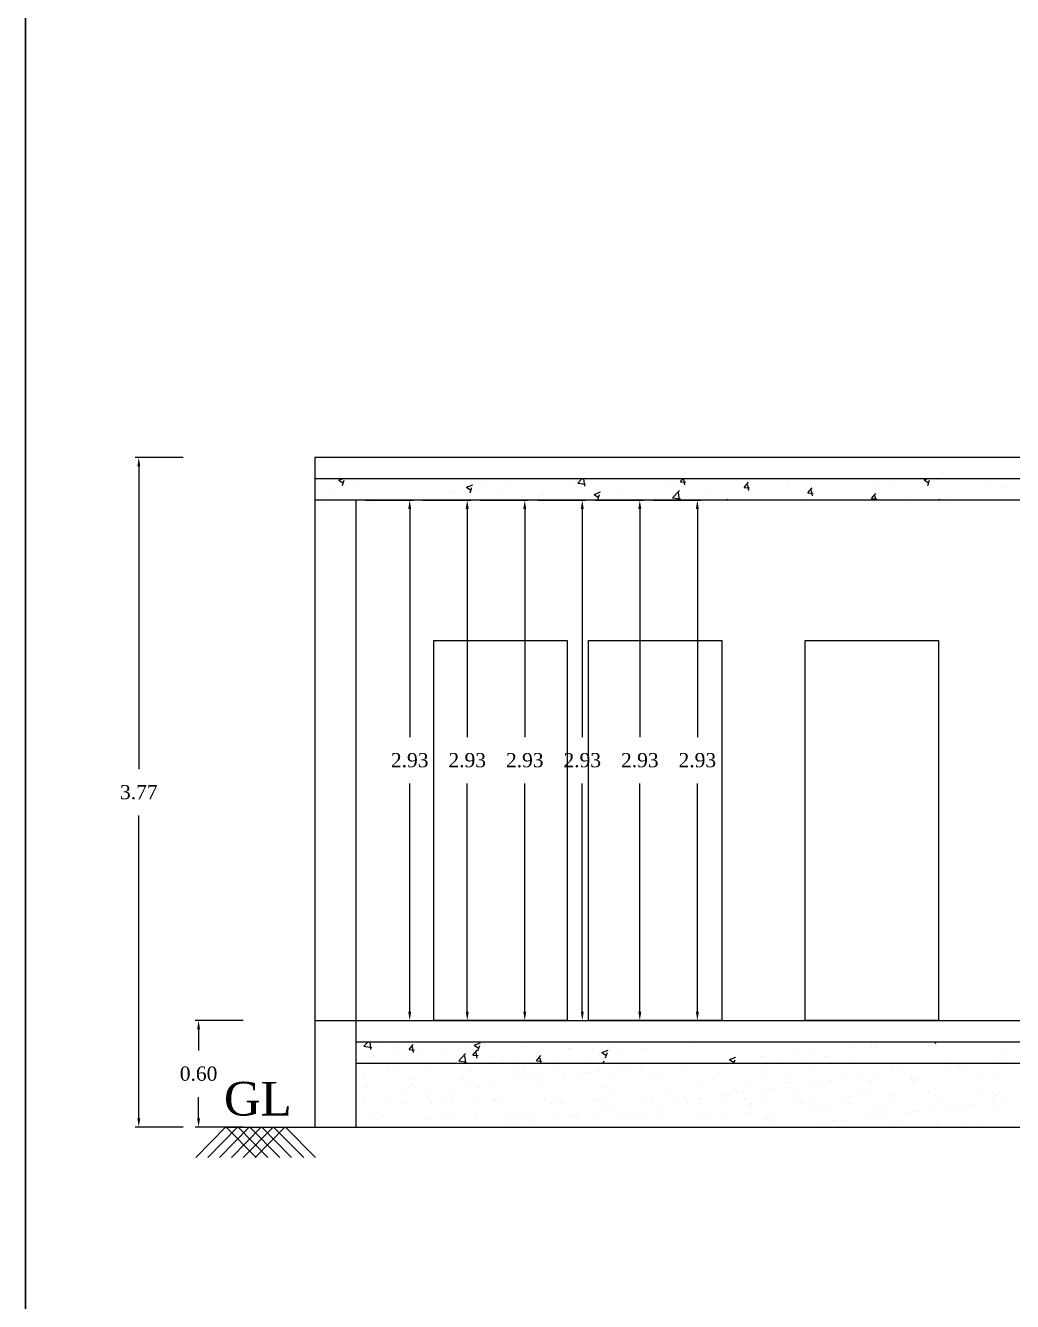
# Model space of a CAD drawing. Header units: metres. Extents: x 31037 to 31490, y -4422 to -3483.
# Drawn here: x 31163.5 to 31169.05, y -4192.21 to -4185.02 of the extents above; entities that cross this region are included whole.
import ezdxf

# ---------------------------------------------------------------- set-up
doc = ezdxf.new("R2010")
doc.units = ezdxf.units.M
doc.header["$LTSCALE"] = 30
doc.header["$MEASUREMENT"] = 0
doc.header["$PDMODE"] = 34
doc.linetypes.add('CENTER', pattern=[2, 1.25, -0.25, 0.25, -0.25])
doc.layers.get('0').update_dxf_attribs({"color": 30, "lineweight": 40})
for name, color, linetype in [('BLK_3_FLR_0_WATER_CLOSET', 1, 'Continuous'), ('BLK_3_HT_OF_BLDG', 5, 'Continuous'), ('BLK_3_PLINTH_HEIGHT', 7, 'Continuous'), ('CEN-LI', 7, 'CENTER')]:
    doc.layers.add(name, color=color, linetype=linetype)
for name, color, linetype, lineweight in [('DIM', 5, 'Continuous', 25), ('HAT', 8, 'Continuous', 18), ('TEXT', 11, 'Continuous', 30), ('WINDOW', 3, 'Continuous', 30)]:
    doc.layers.add(name, color=color, linetype=linetype, lineweight=lineweight)
doc.styles.add('RAM', font='dutchi.ttf')
doc.styles.get("Standard").update_dxf_attribs({"font": 'times.ttf', "height": 0.05})
doc.dimstyles.new('Standard$0', dxfattribs={"dimtxt": 0.08, "dimasz": 0.05, "dimexe": 0.02, "dimexo": 0.05, "dimgap": 0.09, "dimtad": 0, "dimtih": 1, "dimtoh": 1, "dimzin": 0, "dimdsep": 46, "dimtxsty": 'Standard', "dimcen": 0.09, "dimclrd": 7, "dimclre": 7, "dimclrt": 7, "dimadec": 0, "dimazin": 0, "dimtfac": 1, "dimtofl": 0, "dimtmove": 0, "dimatfit": 3, "dimfxl": 0, "dimtolj": 1, "dimtzin": 0, "dimarcsym": 0})

# ---------------------------------------------------------------- blocks, each defined once
blk = doc.blocks.new('*D113')
at = {"layer": 'BLK_3_HT_OF_BLDG', "color": 5, "lineweight": -2}
for p, q in [((31164.3828, -4187.4552), (31164.1128, -4187.4552)), ((31164.1328, -4187.5052), (31164.1328, -4189.2094)), ((31164.1328, -4191.1752), (31164.1328, -4189.4711)), ((31164.3828, -4191.2252), (31164.1128, -4191.2252))]:
    blk.add_line(p, q, dxfattribs=at)
at = {"layer": 'BLK_3_HT_OF_BLDG', "color": 5, "lineweight": 5}
for points in [[(31164.1245, -4187.5052), (31164.1412, -4187.5052), (31164.1328, -4187.4552)], [(31164.1245, -4191.1752), (31164.1412, -4191.1752), (31164.1328, -4191.2252)]]:
    blk.add_solid(points, dxfattribs=at)
at = {"layer": 'Defpoints', "color": 0, "lineweight": 5}
for p in [(31164.1328, -4187.4552), (31165.8961, -4187.4552), (31165.8961, -4191.2252)]:
    blk.add_point(p, dxfattribs=at)
at = {"layer": 'BLK_3_HT_OF_BLDG', "color": 5, "lineweight": 5, "insert": (31164.1328, -4189.3402), "char_height": 0.08, "attachment_point": 5}
blk.add_mtext('\\A1;3.77', dxfattribs=at)
blk = doc.blocks.new('*D114')
at = {"layer": 'BLK_3_PLINTH_HEIGHT', "color": 7, "lineweight": -2}
for p, q in [((31164.7194, -4190.6252), (31164.4494, -4190.6252)), ((31164.4694, -4190.6752), (31164.4694, -4190.7944)), ((31164.4694, -4191.1752), (31164.4694, -4191.0561)), ((31164.7194, -4191.2252), (31164.4494, -4191.2252))]:
    blk.add_line(p, q, dxfattribs=at)
at = {"layer": 'BLK_3_PLINTH_HEIGHT', "color": 7, "lineweight": 5}
for points in [[(31164.461, -4190.6752), (31164.4777, -4190.6752), (31164.4694, -4190.6252)], [(31164.461, -4191.1752), (31164.4777, -4191.1752), (31164.4694, -4191.2252)]]:
    blk.add_solid(points, dxfattribs=at)
at = {"layer": 'Defpoints', "color": 0, "lineweight": 5}
for p in [(31164.4694, -4190.6252), (31165.8961, -4190.6252), (31165.8961, -4191.2252)]:
    blk.add_point(p, dxfattribs=at)
at = {"layer": 'BLK_3_PLINTH_HEIGHT', "color": 7, "lineweight": 5, "insert": (31164.4694, -4190.9252), "char_height": 0.08, "attachment_point": 5}
blk.add_mtext('\\A1;0.60', dxfattribs=at)
blk = doc.blocks.new('*D115')
at = {"layer": 'BLK_3_FLR_0_WATER_CLOSET', "color": 1, "lineweight": -2}
for p, q in [((31165.4075, -4187.6952), (31165.6775, -4187.6952)), ((31165.6575, -4187.7452), (31165.6575, -4189.0294)), ((31165.6575, -4190.5752), (31165.6575, -4189.2911)), ((31165.4075, -4190.6252), (31165.6775, -4190.6252))]:
    blk.add_line(p, q, dxfattribs=at)
at = {"layer": 'BLK_3_FLR_0_WATER_CLOSET', "color": 1, "lineweight": 5}
for points in [[(31165.6492, -4187.7452), (31165.6658, -4187.7452), (31165.6575, -4187.6952)], [(31165.6492, -4190.5752), (31165.6658, -4190.5752), (31165.6575, -4190.6252)]]:
    blk.add_solid(points, dxfattribs=at)
at = {"layer": 'Defpoints', "color": 0, "lineweight": 5}
for p in [(31165.3537, -4187.6952), (31165.3537, -4190.6252), (31165.6575, -4190.6252)]:
    blk.add_point(p, dxfattribs=at)
at = {"layer": 'BLK_3_FLR_0_WATER_CLOSET', "color": 1, "lineweight": 5, "insert": (31165.6575, -4189.1602), "char_height": 0.08, "attachment_point": 5}
blk.add_mtext('\\A1;2.93', dxfattribs=at)
blk = doc.blocks.new('*D116')
at = {"layer": 'BLK_3_FLR_0_WATER_CLOSET', "color": 1, "lineweight": -2}
for p, q in [((31165.7313, -4187.6952), (31166.0013, -4187.6952)), ((31165.9813, -4187.7452), (31165.9813, -4189.0294)), ((31165.9813, -4190.5752), (31165.9813, -4189.2911)), ((31165.7313, -4190.6252), (31166.0013, -4190.6252))]:
    blk.add_line(p, q, dxfattribs=at)
at = {"layer": 'BLK_3_FLR_0_WATER_CLOSET', "color": 1, "lineweight": 5}
for points in [[(31165.9729, -4187.7452), (31165.9896, -4187.7452), (31165.9813, -4187.6952)], [(31165.9729, -4190.5752), (31165.9896, -4190.5752), (31165.9813, -4190.6252)]]:
    blk.add_solid(points, dxfattribs=at)
at = {"layer": 'Defpoints', "color": 0, "lineweight": 5}
for p in [(31165.6775, -4187.6952), (31165.6775, -4190.6252), (31165.9813, -4190.6252)]:
    blk.add_point(p, dxfattribs=at)
at = {"layer": 'BLK_3_FLR_0_WATER_CLOSET', "color": 1, "lineweight": 5, "insert": (31165.9813, -4189.1602), "char_height": 0.08, "attachment_point": 5}
blk.add_mtext('\\A1;2.93', dxfattribs=at)
blk = doc.blocks.new('*D117')
at = {"layer": 'BLK_3_FLR_0_WATER_CLOSET', "color": 1, "lineweight": -2}
for p, q in [((31166.055, -4187.6952), (31166.325, -4187.6952)), ((31166.305, -4187.7452), (31166.305, -4189.0294)), ((31166.305, -4190.5752), (31166.305, -4189.2911)), ((31166.055, -4190.6252), (31166.325, -4190.6252))]:
    blk.add_line(p, q, dxfattribs=at)
at = {"layer": 'BLK_3_FLR_0_WATER_CLOSET', "color": 1, "lineweight": 5}
for points in [[(31166.2967, -4187.7452), (31166.3134, -4187.7452), (31166.305, -4187.6952)], [(31166.2967, -4190.5752), (31166.3134, -4190.5752), (31166.305, -4190.6252)]]:
    blk.add_solid(points, dxfattribs=at)
at = {"layer": 'Defpoints', "color": 0, "lineweight": 5}
for p in [(31166.0013, -4187.6952), (31166.0013, -4190.6252), (31166.305, -4190.6252)]:
    blk.add_point(p, dxfattribs=at)
at = {"layer": 'BLK_3_FLR_0_WATER_CLOSET', "color": 1, "lineweight": 5, "insert": (31166.305, -4189.1602), "char_height": 0.08, "attachment_point": 5}
blk.add_mtext('\\A1;2.93', dxfattribs=at)
blk = doc.blocks.new('*D118')
at = {"layer": 'BLK_3_FLR_0_WATER_CLOSET', "color": 1, "lineweight": -2}
for p, q in [((31166.3788, -4187.6952), (31166.6488, -4187.6952)), ((31166.6288, -4187.7452), (31166.6288, -4189.0294)), ((31166.6288, -4190.5752), (31166.6288, -4189.2911)), ((31166.3788, -4190.6252), (31166.6488, -4190.6252))]:
    blk.add_line(p, q, dxfattribs=at)
at = {"layer": 'BLK_3_FLR_0_WATER_CLOSET', "color": 1, "lineweight": 5}
for points in [[(31166.6205, -4187.7452), (31166.6372, -4187.7452), (31166.6288, -4187.6952)], [(31166.6205, -4190.5752), (31166.6372, -4190.5752), (31166.6288, -4190.6252)]]:
    blk.add_solid(points, dxfattribs=at)
at = {"layer": 'Defpoints', "color": 0, "lineweight": 5}
for p in [(31166.325, -4187.6952), (31166.325, -4190.6252), (31166.6288, -4190.6252)]:
    blk.add_point(p, dxfattribs=at)
at = {"layer": 'BLK_3_FLR_0_WATER_CLOSET', "color": 1, "lineweight": 5, "insert": (31166.6288, -4189.1602), "char_height": 0.08, "attachment_point": 5}
blk.add_mtext('\\A1;2.93', dxfattribs=at)
blk = doc.blocks.new('*D119')
at = {"layer": 'BLK_3_FLR_0_WATER_CLOSET', "color": 2, "lineweight": -2}
for p, q in [((31166.7026, -4187.6952), (31166.9726, -4187.6952)), ((31166.9526, -4187.7452), (31166.9526, -4189.0294)), ((31166.9526, -4190.5752), (31166.9526, -4189.2911)), ((31166.7026, -4190.6252), (31166.9726, -4190.6252))]:
    blk.add_line(p, q, dxfattribs=at)
at = {"layer": 'BLK_3_FLR_0_WATER_CLOSET', "color": 2, "lineweight": 5}
for points in [[(31166.9443, -4187.7452), (31166.9609, -4187.7452), (31166.9526, -4187.6952)], [(31166.9443, -4190.5752), (31166.9609, -4190.5752), (31166.9526, -4190.6252)]]:
    blk.add_solid(points, dxfattribs=at)
at = {"layer": 'Defpoints', "color": 0, "lineweight": 5}
for p in [(31166.6488, -4187.6952), (31166.6488, -4190.6252), (31166.9526, -4190.6252)]:
    blk.add_point(p, dxfattribs=at)
at = {"layer": 'BLK_3_FLR_0_WATER_CLOSET', "color": 2, "lineweight": 5, "insert": (31166.9526, -4189.1602), "char_height": 0.08, "attachment_point": 5}
blk.add_mtext('\\A1;2.93', dxfattribs=at)
blk = doc.blocks.new('*D120')
at = {"layer": 'BLK_3_FLR_0_WATER_CLOSET', "color": 2, "lineweight": -2}
for p, q in [((31167.0264, -4187.6952), (31167.2964, -4187.6952)), ((31167.2764, -4187.7452), (31167.2764, -4189.0294)), ((31167.2764, -4190.5752), (31167.2764, -4189.2911)), ((31167.0264, -4190.6252), (31167.2964, -4190.6252))]:
    blk.add_line(p, q, dxfattribs=at)
at = {"layer": 'BLK_3_FLR_0_WATER_CLOSET', "color": 2, "lineweight": 5}
for points in [[(31167.268, -4187.7452), (31167.2847, -4187.7452), (31167.2764, -4187.6952)], [(31167.268, -4190.5752), (31167.2847, -4190.5752), (31167.2764, -4190.6252)]]:
    blk.add_solid(points, dxfattribs=at)
at = {"layer": 'Defpoints', "color": 0, "lineweight": 5}
for p in [(31166.9726, -4187.6952), (31166.9726, -4190.6252), (31167.2764, -4190.6252)]:
    blk.add_point(p, dxfattribs=at)
at = {"layer": 'BLK_3_FLR_0_WATER_CLOSET', "color": 2, "lineweight": 5, "insert": (31167.2764, -4189.1602), "char_height": 0.08, "attachment_point": 5}
blk.add_mtext('\\A1;2.93', dxfattribs=at)

msp = doc.modelspace()

# ---------------------------------------------------------------- linework, layer by layer
at = {"color": 0, "lineweight": 25}
for p, q in [((31165.12371, -4187.45524), (31165.12371, -4191.22524)), ((31175.12371, -4187.45524), (31165.12371, -4187.45524)), ((31175.12371, -4187.57524), (31165.12371, -4187.57524)), ((31175.12371, -4187.69524), (31165.12371, -4187.69524)), ((31165.35371, -4187.69524), (31165.35371, -4191.22524)), ((31165.12371, -4190.62524), (31175.12371, -4190.62524)), ((31165.35371, -4190.74524), (31174.89371, -4190.74524)), ((31165.35371, -4190.86524), (31174.89371, -4190.86524)), ((31164.62371, -4191.22524), (31175.62371, -4191.22524))]:
    msp.add_line(p, q, dxfattribs=at)
at = {"layer": 'CEN-LI', "color": 0, "linetype": 'Continuous', "lineweight": 25}
for p, q in [((31164.62329, -4191.22482), (31164.45374, -4191.39586)), ((31164.69004, -4191.22482), (31164.52049, -4191.39586)), ((31164.7568, -4191.22482), (31164.58725, -4191.39586)), ((31164.79284, -4191.39586), (31164.62329, -4191.22482)), ((31164.82355, -4191.22482), (31164.654, -4191.39586)), ((31164.85959, -4191.39586), (31164.69004, -4191.22482)), ((31164.8903, -4191.22482), (31164.72075, -4191.39586)), ((31164.92635, -4191.39586), (31164.7568, -4191.22482)), ((31164.95706, -4191.22482), (31164.78751, -4191.39586)), ((31164.9931, -4191.39586), (31164.82355, -4191.22482)), ((31165.06107, -4191.39629), (31164.89152, -4191.22524)), ((31165.12782, -4191.39629), (31164.95827, -4191.22524))]:
    msp.add_line(p, q, dxfattribs=at)
at = {"layer": 'DIM', "color": 0, "lineweight": 25}
for p, q in [((31163.49536, -4177.70108), (31163.49536, -4205.94071)), ((31163.49536, -4215.38), (31163.49536, -4177.70108))]:
    msp.add_line(p, q, dxfattribs=at)
at = {"layer": 'HAT', "color": 0, "linetype": 'Continuous', "lineweight": 25}
for p, q in [((31165.25843, -4187.58303), (31165.27873, -4187.57524)), ((31165.25844, -4187.58303), (31165.28331, -4187.59981)), ((31165.27897, -4187.61402), (31165.2891, -4187.58381)), ((31165.34312, -4187.62268), (31165.34312, -4187.62268)), ((31165.49362, -4187.59058), (31165.49362, -4187.59058)), ((31165.977, -4187.62308), (31166.01201, -4187.60964)), ((31165.977, -4187.62307), (31166.00187, -4187.63985)), ((31166.0794, -4187.59595), (31166.0794, -4187.59595)), ((31166.21901, -4187.61278), (31166.21901, -4187.61278)), ((31166.55935, -4187.61541), (31166.55935, -4187.61541)), ((31166.60285, -4187.59911), (31166.62575, -4187.57524)), ((31166.60285, -4187.59911), (31166.64732, -4187.606)), ((31166.64279, -4187.61704), (31166.63793, -4187.57524)), ((31166.84812, -4187.57773), (31166.84766, -4187.57524)), ((31167.099, -4187.62249), (31167.099, -4187.62249)), ((31167.18116, -4187.59222), (31167.19541, -4187.57524)), ((31167.18116, -4187.59222), (31167.21104, -4187.59483)), ((31167.20675, -4187.60911), (31167.20097, -4187.57776)), ((31167.35155, -4187.59048), (31167.35155, -4187.59048)), ((31167.53979, -4187.6236), (31167.56389, -4187.59487)), ((31167.56538, -4187.64048), (31167.5596, -4187.60914)), ((31167.66387, -4187.60245), (31167.66387, -4187.60245)), ((31167.78904, -4187.58597), (31167.78904, -4187.58597)), ((31168.28827, -4187.61342), (31168.28827, -4187.61342)), ((31168.37413, -4187.61473), (31168.37413, -4187.61473)), ((31168.5528, -4187.58194), (31168.57026, -4187.57524)), ((31168.55281, -4187.58194), (31168.57768, -4187.59872)), ((31168.57334, -4187.61293), (31168.58347, -4187.58272)), ((31168.63085, -4187.57953), (31168.63085, -4187.57953)), ((31168.91813, -4187.61721), (31168.91813, -4187.61721)), ((31168.99126, -4187.6231), (31168.99126, -4187.6231)), ((31165.18163, -4187.67857), (31165.18163, -4187.67857)), ((31165.20203, -4187.64064), (31165.20203, -4187.64064)), ((31165.44854, -4187.68985), (31165.44854, -4187.68985)), ((31165.56715, -4187.66545), (31165.56715, -4187.66545)), ((31165.61003, -4187.63396), (31165.61003, -4187.63396)), ((31165.8197, -4187.63344), (31165.8197, -4187.63344)), ((31165.87694, -4187.64524), (31165.87694, -4187.64524)), ((31165.90447, -4187.65419), (31165.90447, -4187.65419)), ((31165.99753, -4187.65407), (31166.00767, -4187.62385)), ((31166.02964, -4187.63771), (31166.02964, -4187.63771)), ((31166.14385, -4187.65652), (31166.14385, -4187.65652)), ((31166.26776, -4187.66546), (31166.26776, -4187.66546)), ((31166.41076, -4187.66779), (31166.41076, -4187.66779)), ((31166.58259, -4187.69518), (31166.58259, -4187.69518)), ((31166.67767, -4187.67907), (31166.67767, -4187.67907)), ((31166.69556, -4187.66312), (31166.73057, -4187.64968)), ((31166.69557, -4187.66312), (31166.72044, -4187.67989)), ((31166.7161, -4187.69411), (31166.72623, -4187.6639)), ((31166.84228, -4187.65769), (31166.84228, -4187.65769)), ((31166.94458, -4187.69035), (31166.94458, -4187.69035)), ((31167.03356, -4187.68543), (31167.03356, -4187.68543)), ((31167.13647, -4187.68187), (31167.17541, -4187.64128)), ((31167.13647, -4187.68187), (31167.18094, -4187.68876)), ((31167.15873, -4187.66895), (31167.15873, -4187.66895)), ((31167.17588, -4187.69524), (31167.17089, -4187.65232)), ((31167.3481, -4187.64402), (31167.3481, -4187.64402)), ((31167.43476, -4187.69524), (31167.44914, -4187.68973)), ((31167.53979, -4187.62359), (31167.56967, -4187.62621)), ((31167.86188, -4187.68423), (31167.86188, -4187.68423)), ((31167.89842, -4187.65498), (31167.92252, -4187.62625)), ((31167.89842, -4187.65497), (31167.9283, -4187.65758)), ((31167.92401, -4187.67186), (31167.91823, -4187.64052)), ((31167.99668, -4187.66347), (31167.99668, -4187.66347)), ((31168.11444, -4187.65222), (31168.11444, -4187.65222)), ((31168.25705, -4187.68635), (31168.28115, -4187.65762)), ((31168.25705, -4187.68635), (31168.28693, -4187.68896)), ((31168.28116, -4187.69524), (31168.27686, -4187.67189)), ((31168.47719, -4187.67526), (31168.47719, -4187.67526)), ((31168.63455, -4187.69524), (31168.63978, -4187.689)), ((31168.69967, -4187.67315), (31168.69967, -4187.67315)), ((31168.79296, -4187.63369), (31168.79296, -4187.63369)), ((31165.39973, -4190.76975), (31165.42324, -4190.74524)), ((31165.39973, -4190.76974), (31165.4442, -4190.77664)), ((31165.43966, -4190.78767), (31165.43473, -4190.74524)), ((31165.48625, -4190.75631), (31165.48625, -4190.75631)), ((31165.55932, -4190.75774), (31165.55932, -4190.75774)), ((31165.65376, -4190.78883), (31165.67786, -4190.7601)), ((31165.67935, -4190.80571), (31165.67357, -4190.77437)), ((31165.76352, -4190.74826), (31165.76352, -4190.74826)), ((31165.96388, -4190.75844), (31165.96388, -4190.75844)), ((31166.02075, -4190.76503), (31166.05576, -4190.75159)), ((31166.02076, -4190.76503), (31166.04563, -4190.7818)), ((31166.03043, -4190.75954), (31166.03043, -4190.75954)), ((31166.04128, -4190.79602), (31166.05142, -4190.7658)), ((31166.29735, -4190.77082), (31166.29735, -4190.77082)), ((31166.55198, -4190.78113), (31166.55198, -4190.78113)), ((31166.56426, -4190.78209), (31166.56426, -4190.78209)), ((31166.81357, -4190.7725), (31166.81357, -4190.7725)), ((31167.00294, -4190.74757), (31167.00294, -4190.74757)), ((31167.23603, -4190.75297), (31167.23603, -4190.75297)), ((31168.13203, -4190.77881), (31168.13203, -4190.77881)), ((31168.25861, -4190.77723), (31168.25861, -4190.77723)), ((31168.2809, -4190.77915), (31168.2809, -4190.77915)), ((31168.61709, -4190.75489), (31168.62033, -4190.74524)), ((31165.45163, -4190.82794), (31165.45163, -4190.82794)), ((31165.60204, -4190.80415), (31165.60204, -4190.80415)), ((31165.65376, -4190.78883), (31165.68364, -4190.79144)), ((31165.70418, -4190.79593), (31165.70418, -4190.79593)), ((31165.86895, -4190.81542), (31165.86895, -4190.81542)), ((31165.93335, -4190.85251), (31165.97229, -4190.81192)), ((31165.93335, -4190.8525), (31165.97782, -4190.8594)), ((31165.97268, -4190.86524), (31165.96776, -4190.82295)), ((31166.01239, -4190.82021), (31166.03649, -4190.79148)), ((31166.01239, -4190.8202), (31166.04227, -4190.82282)), ((31166.03798, -4190.83709), (31166.0322, -4190.80575)), ((31166.13586, -4190.8267), (31166.13586, -4190.8267)), ((31166.18326, -4190.85548), (31166.18326, -4190.85548)), ((31166.26039, -4190.83119), (31166.26039, -4190.83119)), ((31166.37102, -4190.85158), (31166.39512, -4190.82286)), ((31166.37102, -4190.85158), (31166.4009, -4190.85419)), ((31166.37263, -4190.83055), (31166.37263, -4190.83055)), ((31166.39601, -4190.86524), (31166.39083, -4190.83712)), ((31166.40277, -4190.83798), (31166.40277, -4190.83798)), ((31166.66968, -4190.84926), (31166.66968, -4190.84926)), ((31166.6884, -4190.78898), (31166.6884, -4190.78898)), ((31166.72676, -4190.82018), (31166.72676, -4190.82018)), ((31166.73932, -4190.80507), (31166.77433, -4190.79164)), ((31166.73932, -4190.80507), (31166.76419, -4190.82185)), ((31166.74451, -4190.86524), (31166.75375, -4190.85423)), ((31166.75985, -4190.83606), (31166.76999, -4190.80585)), ((31166.83117, -4190.79337), (31166.83117, -4190.79337)), ((31166.98348, -4190.78498), (31166.98348, -4190.78498)), ((31167.09808, -4190.80465), (31167.09808, -4190.80465)), ((31167.36499, -4190.81593), (31167.36499, -4190.81593)), ((31167.45788, -4190.84512), (31167.49289, -4190.83168)), ((31167.45789, -4190.84512), (31167.48276, -4190.86189)), ((31167.48206, -4190.86524), (31167.48855, -4190.84589)), ((31167.6319, -4190.8272), (31167.6319, -4190.8272)), ((31167.74637, -4190.84672), (31167.74637, -4190.84672)), ((31167.81749, -4190.82022), (31167.81749, -4190.82022)), ((31167.89881, -4190.83848), (31167.89881, -4190.83848)), ((31167.94266, -4190.80374), (31167.94266, -4190.80374)), ((31167.9893, -4190.8292), (31167.9893, -4190.8292)), ((31167.99892, -4190.81471), (31167.99892, -4190.81471)), ((31168.16572, -4190.84976), (31168.16572, -4190.84976)), ((31168.6923, -4190.83888), (31168.6923, -4190.83888)), ((31168.94658, -4190.85146), (31168.94658, -4190.85146)), ((31168.98389, -4190.78883), (31168.98389, -4190.78883)), ((31169.0215, -4190.83897), (31169.0215, -4190.83897)), ((31165.53784, -4190.91471), (31165.53784, -4190.91471)), ((31165.5446, -4190.86935), (31165.5446, -4190.86935)), ((31165.57928, -4190.89918), (31165.57928, -4190.89918)), ((31165.59587, -4190.91438), (31165.59587, -4190.91438)), ((31165.77342, -4190.9117), (31165.77342, -4190.9117)), ((31165.82487, -4190.86884), (31165.82487, -4190.86884)), ((31165.94472, -4190.90714), (31165.94472, -4190.90714)), ((31166.00365, -4190.91281), (31166.00365, -4190.91281)), ((31166.10515, -4190.86833), (31166.10515, -4190.86833)), ((31166.24673, -4190.90405), (31166.24673, -4190.90405)), ((31166.30485, -4190.91023), (31166.30485, -4190.91023)), ((31166.32144, -4190.92543), (31166.32144, -4190.92543)), ((31166.38542, -4190.86782), (31166.38542, -4190.86782)), ((31166.46707, -4190.85767), (31166.46707, -4190.85767)), ((31166.48231, -4190.90105), (31166.48231, -4190.90105)), ((31166.60809, -4190.92219), (31166.60809, -4190.92219)), ((31166.65494, -4190.91603), (31166.65494, -4190.91603)), ((31166.66569, -4190.86731), (31166.66569, -4190.86731)), ((31166.67029, -4190.91819), (31166.67029, -4190.91819)), ((31166.71254, -4190.90215), (31166.71254, -4190.90215)), ((31166.72811, -4190.90639), (31166.72811, -4190.90639)), ((31166.85035, -4190.8903), (31166.85035, -4190.8903)), ((31166.8972, -4190.88413), (31166.8972, -4190.88413)), ((31166.93659, -4190.86053), (31166.93659, -4190.86053)), ((31166.94596, -4190.8668), (31166.94596, -4190.8668)), ((31166.95562, -4190.89339), (31166.95562, -4190.89339)), ((31166.97037, -4190.8745), (31166.97037, -4190.8745)), ((31167.03042, -4190.92128), (31167.03042, -4190.92128)), ((31167.1912, -4190.89039), (31167.1912, -4190.89039)), ((31167.22624, -4190.86629), (31167.22624, -4190.86629)), ((31167.42143, -4190.89149), (31167.42143, -4190.89149)), ((31167.50172, -4190.8618), (31167.50172, -4190.8618)), ((31167.50651, -4190.86578), (31167.50651, -4190.86578)), ((31167.66451, -4190.88273), (31167.66451, -4190.88273)), ((31167.78678, -4190.86527), (31167.78678, -4190.86527)), ((31167.9001, -4190.87973), (31167.9001, -4190.87973)), ((31168.04313, -4190.86854), (31168.04313, -4190.86854)), ((31168.13032, -4190.88083), (31168.13032, -4190.88083)), ((31168.3734, -4190.87208), (31168.3734, -4190.87208)), ((31168.38689, -4190.92103), (31168.38689, -4190.92103)), ((31168.43264, -4190.86103), (31168.43264, -4190.86103)), ((31168.43374, -4190.91487), (31168.43374, -4190.91487)), ((31168.50691, -4190.90523), (31168.50691, -4190.90523)), ((31168.60899, -4190.86907), (31168.60899, -4190.86907)), ((31168.62915, -4190.88914), (31168.62915, -4190.88914)), ((31168.676, -4190.88297), (31168.676, -4190.88297)), ((31168.74917, -4190.87334), (31168.74917, -4190.87334)), ((31168.7687, -4190.8796), (31168.7687, -4190.8796)), ((31168.83922, -4190.87017), (31168.83922, -4190.87017)), ((31165.40096, -4190.9569), (31165.40096, -4190.9569)), ((31165.67417, -4190.98613), (31165.67417, -4190.98613)), ((31165.68123, -4190.95639), (31165.68123, -4190.95639)), ((31165.89512, -4190.99609), (31165.89512, -4190.99609)), ((31165.9615, -4190.95588), (31165.9615, -4190.95588)), ((31166.0343, -4190.98922), (31166.0343, -4190.98922)), ((31166.12358, -4190.98598), (31166.12358, -4190.98598)), ((31166.1307, -4190.99308), (31166.1307, -4190.99308)), ((31166.17042, -4190.97981), (31166.17042, -4190.97981)), ((31166.24177, -4190.95537), (31166.24177, -4190.95537)), ((31166.24359, -4190.97018), (31166.24359, -4190.97018)), ((31166.36093, -4190.99419), (31166.36093, -4190.99419)), ((31166.36584, -4190.95409), (31166.36584, -4190.95409)), ((31166.39974, -4190.99718), (31166.39974, -4190.99718)), ((31166.41268, -4190.94792), (31166.41268, -4190.94792)), ((31166.48585, -4190.93829), (31166.48585, -4190.93829)), ((31166.52205, -4190.95486), (31166.52205, -4190.95486)), ((31166.60401, -4190.98543), (31166.60401, -4190.98543)), ((31166.80232, -4190.95435), (31166.80232, -4190.95435)), ((31166.83959, -4190.98242), (31166.83959, -4190.98242)), ((31167.04701, -4190.93648), (31167.04701, -4190.93648)), ((31167.06982, -4190.98353), (31167.06982, -4190.98353)), ((31167.08259, -4190.95384), (31167.08259, -4190.95384)), ((31167.3129, -4190.97477), (31167.3129, -4190.97477)), ((31167.36287, -4190.95333), (31167.36287, -4190.95333)), ((31167.39586, -4190.92924), (31167.39586, -4190.92924)), ((31167.54849, -4190.97176), (31167.54849, -4190.97176)), ((31167.64314, -4190.95282), (31167.64314, -4190.95282)), ((31167.75599, -4190.93233), (31167.75599, -4190.93233)), ((31167.77258, -4190.94754), (31167.77258, -4190.94754)), ((31167.77871, -4190.97287), (31167.77871, -4190.97287)), ((31167.90237, -4190.98482), (31167.90237, -4190.98482)), ((31167.92341, -4190.95231), (31167.92341, -4190.95231)), ((31167.94922, -4190.97865), (31167.94922, -4190.97865)), ((31168.02179, -4190.96411), (31168.02179, -4190.96411)), ((31168.02239, -4190.96902), (31168.02239, -4190.96902)), ((31168.12143, -4190.94029), (31168.12143, -4190.94029)), ((31168.14463, -4190.95293), (31168.14463, -4190.95293)), ((31168.19148, -4190.94676), (31168.19148, -4190.94676)), ((31168.20368, -4190.9518), (31168.20368, -4190.9518)), ((31168.25738, -4190.96111), (31168.25738, -4190.96111)), ((31168.26465, -4190.93713), (31168.26465, -4190.93713)), ((31168.48156, -4190.94339), (31168.48156, -4190.94339)), ((31168.48396, -4190.9513), (31168.48396, -4190.9513)), ((31168.48761, -4190.96221), (31168.48761, -4190.96221)), ((31168.49815, -4190.95859), (31168.49815, -4190.95859)), ((31168.73069, -4190.95345), (31168.73069, -4190.95345)), ((31168.76423, -4190.95079), (31168.76423, -4190.95079)), ((31168.847, -4190.95134), (31168.847, -4190.95134)), ((31168.96627, -4190.95045), (31168.96627, -4190.95045)), ((31169.0445, -4190.95028), (31169.0445, -4190.95028)), ((31165.40362, -4191.06512), (31165.40362, -4191.06512)), ((31165.42181, -4191.00374), (31165.42181, -4191.00374)), ((31165.51681, -4191.06586), (31165.51681, -4191.06586)), ((31165.57933, -4191.07054), (31165.57933, -4191.07054)), ((31165.63906, -4191.04977), (31165.63906, -4191.04977)), ((31165.65204, -4191.00484), (31165.65204, -4191.00484)), ((31165.6859, -4191.0436), (31165.6859, -4191.0436)), ((31165.75907, -4191.03397), (31165.75907, -4191.03397)), ((31165.76375, -4191.06821), (31165.76375, -4191.06821)), ((31165.85961, -4191.07003), (31165.85961, -4191.07003)), ((31165.88132, -4191.01788), (31165.88132, -4191.01788)), ((31165.92816, -4191.01171), (31165.92816, -4191.01171)), ((31166.00133, -4191.00208), (31166.00133, -4191.00208)), ((31166.05089, -4191.00442), (31166.05089, -4191.00442)), ((31166.13988, -4191.06952), (31166.13988, -4191.06952)), ((31166.42015, -4191.06901), (31166.42015, -4191.06901)), ((31166.70042, -4191.0685), (31166.70042, -4191.0685)), ((31166.75987, -4191.00027), (31166.75987, -4191.00027)), ((31166.77646, -4191.01548), (31166.77646, -4191.01548)), ((31166.96129, -4191.06681), (31166.96129, -4191.06681)), ((31166.9807, -4191.06799), (31166.9807, -4191.06799)), ((31167.12531, -4191.00823), (31167.12531, -4191.00823)), ((31167.19687, -4191.0638), (31167.19687, -4191.0638)), ((31167.26097, -4191.06748), (31167.26097, -4191.06748)), ((31167.29561, -4191.0647), (31167.29561, -4191.0647)), ((31167.41785, -4191.04861), (31167.41785, -4191.04861)), ((31167.4271, -4191.06491), (31167.4271, -4191.06491)), ((31167.4647, -4191.04244), (31167.4647, -4191.04244)), ((31167.48544, -4191.01133), (31167.48544, -4191.01133)), ((31167.50203, -4191.02653), (31167.50203, -4191.02653)), ((31167.53787, -4191.03281), (31167.53787, -4191.03281)), ((31167.54124, -4191.06697), (31167.54124, -4191.06697)), ((31167.66011, -4191.01672), (31167.66011, -4191.01672)), ((31167.67018, -4191.05615), (31167.67018, -4191.05615)), ((31167.70696, -4191.01055), (31167.70696, -4191.01055)), ((31167.78013, -4191.00092), (31167.78013, -4191.00092)), ((31167.82152, -4191.06646), (31167.82152, -4191.06646)), ((31167.85088, -4191.01928), (31167.85088, -4191.01928)), ((31167.90577, -4191.05314), (31167.90577, -4191.05314)), ((31168.10179, -4191.06595), (31168.10179, -4191.06595)), ((31168.13599, -4191.05425), (31168.13599, -4191.05425)), ((31168.21101, -4191.02238), (31168.21101, -4191.02238)), ((31168.2276, -4191.03758), (31168.2276, -4191.03758)), ((31168.37907, -4191.04549), (31168.37907, -4191.04549)), ((31168.38206, -4191.06544), (31168.38206, -4191.06544)), ((31168.57645, -4191.03033), (31168.57645, -4191.03033)), ((31168.61466, -4191.04248), (31168.61466, -4191.04248)), ((31168.66233, -4191.06493), (31168.66233, -4191.06493)), ((31168.84489, -4191.04359), (31168.84489, -4191.04359)), ((31168.93658, -4191.03343), (31168.93658, -4191.03343)), ((31168.94261, -4191.06442), (31168.94261, -4191.06442)), ((31168.95317, -4191.04863), (31168.95317, -4191.04863)), ((31165.3968, -4191.08166), (31165.3968, -4191.08166)), ((31165.44364, -4191.0755), (31165.44364, -4191.0755)), ((31165.54351, -4191.08812), (31165.54351, -4191.08812)), ((31165.61729, -4191.09472), (31165.61729, -4191.09472)), ((31165.77909, -4191.08512), (31165.77909, -4191.08512)), ((31165.78034, -4191.08342), (31165.78034, -4191.08342)), ((31165.89756, -4191.09421), (31165.89756, -4191.09421)), ((31166.00932, -4191.08622), (31166.00932, -4191.08622)), ((31166.12919, -4191.07617), (31166.12919, -4191.07617)), ((31166.17783, -4191.0937), (31166.17783, -4191.0937)), ((31166.2524, -4191.07746), (31166.2524, -4191.07746)), ((31166.4581, -4191.09319), (31166.4581, -4191.09319)), ((31166.48798, -4191.07446), (31166.48798, -4191.07446)), ((31166.48932, -4191.07927), (31166.48932, -4191.07927)), ((31166.50591, -4191.09447), (31166.50591, -4191.09447)), ((31166.71821, -4191.07556), (31166.71821, -4191.07556)), ((31166.73792, -4191.13812), (31166.73792, -4191.13812)), ((31166.73838, -4191.09268), (31166.73838, -4191.09268)), ((31166.81109, -4191.12849), (31166.81109, -4191.12849)), ((31166.85476, -4191.08722), (31166.85476, -4191.08722)), ((31166.93333, -4191.1124), (31166.93333, -4191.1124)), ((31166.98018, -4191.10623), (31166.98018, -4191.10623)), ((31167.01865, -4191.09217), (31167.01865, -4191.09217)), ((31167.05335, -4191.0966), (31167.05335, -4191.0966)), ((31167.17559, -4191.0805), (31167.17559, -4191.0805)), ((31167.21489, -4191.09032), (31167.21489, -4191.09032)), ((31167.22244, -4191.07434), (31167.22244, -4191.07434)), ((31167.23148, -4191.10552), (31167.23148, -4191.10552)), ((31167.29892, -4191.09166), (31167.29892, -4191.09166)), ((31167.5792, -4191.09115), (31167.5792, -4191.09115)), ((31167.58033, -4191.09827), (31167.58033, -4191.09827)), ((31167.85947, -4191.09064), (31167.85947, -4191.09064)), ((31167.94046, -4191.10137), (31167.94046, -4191.10137)), ((31167.95705, -4191.11657), (31167.95705, -4191.11657)), ((31168.02746, -4191.13753), (31168.02746, -4191.13753)), ((31168.13974, -4191.09013), (31168.13974, -4191.09013)), ((31168.26305, -4191.13452), (31168.26305, -4191.13452)), ((31168.3059, -4191.10933), (31168.3059, -4191.10933)), ((31168.42001, -4191.08962), (31168.42001, -4191.08962)), ((31168.46987, -4191.14313), (31168.46987, -4191.14313)), ((31168.49327, -4191.13562), (31168.49327, -4191.13562)), ((31168.51672, -4191.13697), (31168.51672, -4191.13697)), ((31168.58989, -4191.12733), (31168.58989, -4191.12733)), ((31168.66603, -4191.11242), (31168.66603, -4191.11242)), ((31168.68262, -4191.12762), (31168.68262, -4191.12762)), ((31168.70029, -4191.08911), (31168.70029, -4191.08911)), ((31168.71213, -4191.11124), (31168.71213, -4191.11124)), ((31168.73635, -4191.12687), (31168.73635, -4191.12687)), ((31168.75898, -4191.10507), (31168.75898, -4191.10507)), ((31168.83214, -4191.09544), (31168.83214, -4191.09544)), ((31168.95439, -4191.07934), (31168.95439, -4191.07934)), ((31168.97194, -4191.12386), (31168.97194, -4191.12386)), ((31168.98056, -4191.0886), (31168.98056, -4191.0886)), ((31169.00124, -4191.07318), (31169.00124, -4191.07318)), ((31169.03147, -4191.12038), (31169.03147, -4191.12038)), ((31165.42748, -4191.17715), (31165.42748, -4191.17715)), ((31165.47364, -4191.18227), (31165.47364, -4191.18227)), ((31165.4932, -4191.14721), (31165.4932, -4191.14721)), ((31165.50979, -4191.16241), (31165.50979, -4191.16241)), ((31165.65771, -4191.17826), (31165.65771, -4191.17826)), ((31165.75392, -4191.18176), (31165.75392, -4191.18176)), ((31165.85864, -4191.15516), (31165.85864, -4191.15516)), ((31165.90079, -4191.1695), (31165.90079, -4191.1695)), ((31166.03419, -4191.18125), (31166.03419, -4191.18125)), ((31166.13637, -4191.1665), (31166.13637, -4191.1665)), ((31166.20656, -4191.20808), (31166.20656, -4191.20808)), ((31166.21877, -4191.15826), (31166.21877, -4191.15826)), ((31166.23536, -4191.17346), (31166.23536, -4191.17346)), ((31166.2534, -4191.20191), (31166.2534, -4191.20191)), ((31166.31446, -4191.18074), (31166.31446, -4191.18074)), ((31166.32657, -4191.19228), (31166.32657, -4191.19228)), ((31166.3666, -4191.1676), (31166.3666, -4191.1676)), ((31166.44881, -4191.17619), (31166.44881, -4191.17619)), ((31166.49566, -4191.17002), (31166.49566, -4191.17002)), ((31166.56883, -4191.16039), (31166.56883, -4191.16039)), ((31166.58421, -4191.16621), (31166.58421, -4191.16621)), ((31166.59473, -4191.18023), (31166.59473, -4191.18023)), ((31166.60968, -4191.15884), (31166.60968, -4191.15884)), ((31166.69107, -4191.14429), (31166.69107, -4191.14429)), ((31166.84526, -4191.15584), (31166.84526, -4191.15584)), ((31166.87501, -4191.17972), (31166.87501, -4191.17972)), ((31166.94434, -4191.16931), (31166.94434, -4191.16931)), ((31166.96093, -4191.18451), (31166.96093, -4191.18451)), ((31167.07549, -4191.15694), (31167.07549, -4191.15694)), ((31167.15528, -4191.17921), (31167.15528, -4191.17921)), ((31167.30978, -4191.17726), (31167.30978, -4191.17726)), ((31167.31857, -4191.14818), (31167.31857, -4191.14818)), ((31167.43555, -4191.1787), (31167.43555, -4191.1787)), ((31167.55415, -4191.14518), (31167.55415, -4191.14518)), ((31167.66991, -4191.18036), (31167.66991, -4191.18036)), ((31167.6865, -4191.19556), (31167.6865, -4191.19556)), ((31167.71583, -4191.17819), (31167.71583, -4191.17819)), ((31167.78438, -4191.14628), (31167.78438, -4191.14628)), ((31167.98535, -4191.20692), (31167.98535, -4191.20692)), ((31167.9961, -4191.17768), (31167.9961, -4191.17768)), ((31168.0322, -4191.20075), (31168.0322, -4191.20075)), ((31168.03535, -4191.18832), (31168.03535, -4191.18832)), ((31168.10537, -4191.19112), (31168.10537, -4191.19112)), ((31168.22761, -4191.17503), (31168.22761, -4191.17503)), ((31168.27446, -4191.16886), (31168.27446, -4191.16886)), ((31168.27637, -4191.17717), (31168.27637, -4191.17717)), ((31168.34763, -4191.15923), (31168.34763, -4191.15923)), ((31168.39548, -4191.19141), (31168.39548, -4191.19141)), ((31168.41207, -4191.20661), (31168.41207, -4191.20661)), ((31168.55664, -4191.17666), (31168.55664, -4191.17666)), ((31168.76092, -4191.19937), (31168.76092, -4191.19937)), ((31168.83692, -4191.17616), (31168.83692, -4191.17616)), ((31166.08431, -4191.22417), (31166.08431, -4191.22417)), ((31167.86311, -4191.22301), (31167.86311, -4191.22301)), ((31168.38474, -4191.2189), (31168.38474, -4191.2189)), ((31168.62033, -4191.2159), (31168.62033, -4191.2159)), ((31168.85055, -4191.217), (31168.85055, -4191.217))]:
    msp.add_line(p, q, dxfattribs=at)
at = {"layer": 'WINDOW', "color": 0, "lineweight": 25}
for p, q in [((31165.79371, -4188.48524), (31166.54371, -4188.48524)), ((31165.79371, -4190.62524), (31165.79371, -4188.48524)), ((31166.54371, -4188.48524), (31166.54371, -4190.62524)), ((31166.66371, -4188.48524), (31167.41371, -4188.48524)), ((31166.66371, -4190.62524), (31166.66371, -4188.48524)), ((31167.41371, -4188.48524), (31167.41371, -4190.62524)), ((31167.88371, -4188.48524), (31168.63371, -4188.48524)), ((31167.88371, -4190.62524), (31167.88371, -4188.48524)), ((31168.63371, -4188.48524), (31168.63371, -4190.62524)), ((31166.54371, -4190.62524), (31165.79371, -4190.62524)), ((31167.41371, -4190.62524), (31166.66371, -4190.62524)), ((31168.63371, -4190.62524), (31167.88371, -4190.62524))]:
    msp.add_line(p, q, dxfattribs=at)

# ---------------------------------------------------------------- texts
at = {"layer": 'TEXT', "color": 0, "linetype": 'ByBlock', "lineweight": 25, "style": 'RAM'}
msp.add_text('GL', height=0.18948, dxfattribs=at).set_placement((31164.61212, -4191.16019))

# ---------------------------------------------------------------- dimensions: what is measured, and where the dimension line sits
at = {"layer": 'BLK_3_FLR_0_WATER_CLOSET', "color": 1, "lineweight": 5}
for base, p1, p2, picture, middle in [((31165.65749, -4190.62524), (31165.35371, -4187.69524), (31165.35371, -4190.62524), '*D115', (31165.65749, -4189.16024)), ((31165.98127, -4190.62524), (31165.67749, -4187.69524), (31165.67749, -4190.62524), '*D116', (31165.98127, -4189.16024)), ((31166.30505, -4190.62524), (31166.00127, -4187.69524), (31166.00127, -4190.62524), '*D117', (31166.30505, -4189.16024)), ((31166.62883, -4190.62524), (31166.32505, -4187.69524), (31166.32505, -4190.62524), '*D118', (31166.62883, -4189.16024))]:
    dim = msp.add_linear_dim(base=base, p1=p1, p2=p2, angle=90, dimstyle='Standard$0', override={"dimclrd": 1, "dimclre": 1, "dimclrt": 1, "dimfxl": 0.25, "dimfxlon": 1, "dimarcsym": 2}, dxfattribs=at)
    dim.commit()
    dim.dimension.update_dxf_attribs({"geometry": picture, "text_midpoint": middle})
at = {"layer": 'BLK_3_FLR_0_WATER_CLOSET', "color": 2, "lineweight": 5}
for base, p1, p2, picture, middle in [((31166.9526, -4190.62524), (31166.64883, -4187.69524), (31166.64883, -4190.62524), '*D119', (31166.9526, -4189.16024)), ((31167.27638, -4190.62524), (31166.9726, -4187.69524), (31166.9726, -4190.62524), '*D120', (31167.27638, -4189.16024))]:
    dim = msp.add_linear_dim(base=base, p1=p1, p2=p2, angle=90, dimstyle='Standard$0', override={"dimclrd": 2, "dimclre": 2, "dimclrt": 2, "dimfxl": 0.25, "dimfxlon": 1, "dimarcsym": 2}, dxfattribs=at)
    dim.commit()
    dim.dimension.update_dxf_attribs({"geometry": picture, "text_midpoint": middle})
at = {"layer": 'BLK_3_HT_OF_BLDG', "color": 5, "lineweight": 5}
dim = msp.add_linear_dim(base=(31164.13284, -4187.45524), p1=(31165.89609, -4191.22524), p2=(31165.89609, -4187.45524), angle=90, dimstyle='Standard$0', override={"dimclrd": 5, "dimclre": 5, "dimclrt": 5, "dimfxl": 0.25, "dimfxlon": 1, "dimarcsym": 2}, dxfattribs=at)
dim.commit()
dim.dimension.update_dxf_attribs({"geometry": '*D113', "text_midpoint": (31164.13284, -4189.34024)})
at = {"layer": 'BLK_3_PLINTH_HEIGHT', "color": 7, "lineweight": 5}
dim = msp.add_linear_dim(base=(31164.46938, -4190.62524), p1=(31165.89609, -4191.22524), p2=(31165.89609, -4190.62524), angle=90, dimstyle='Standard$0', override={"dimfxl": 0.25, "dimfxlon": 1, "dimarcsym": 2}, dxfattribs=at)
dim.commit()
dim.dimension.update_dxf_attribs({"geometry": '*D114', "text_midpoint": (31164.46938, -4190.92524)})

doc.saveas('drawing.dxf')
